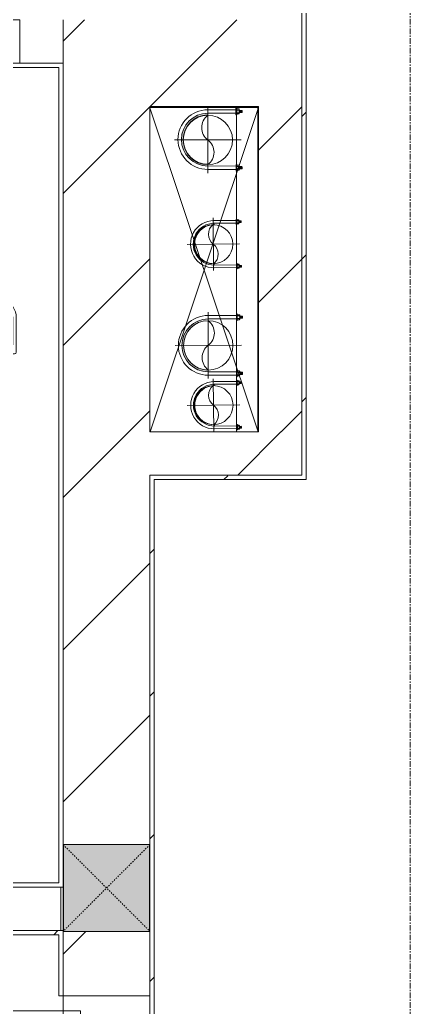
# Model space of a CAD drawing. Header units: millimetres. Extents: x 5121 to 246734, y -48180 to 129206.
# Drawn here: x 41753 to 42653, y 56460 to 58737 of the extents above; entities that cross this region are included whole.
import ezdxf

# ---------------------------------------------------------------- set-up
doc = ezdxf.new("R2010")
doc.units = ezdxf.units.MM
for name, pattern in [('Dash', [6, 3, -3]), ('Grid Line', [22.225, 12.7, -3.175, 3.175, -3.175]), ('IMPORT-CENTER _3_', [10.16, 6.35, -1.27, 1.27, -1.27])]:
    doc.linetypes.add(name, pattern=pattern)
for name, color, linetype, lineweight in [('0-1', 7, 'Continuous', 5), ('0-2', 50, 'Continuous', 9), ('A-DETL-GENF', 92, 'Continuous', 9), ('A-DETL-GENF-1', 50, 'Continuous', 9), ('A-DOOR', 31, 'Continuous', 9), ('A-DOOR-1', 253, 'Continuous', 9), ('A-DOOR-2', 50, 'Continuous', 9), ('A-DOOR-FRAM', 31, 'Continuous', 9), ('A-FLOR-1', 50, 'Continuous', 9), ('A-WALL', 113, 'Continuous', 9), ('A-WALL-1', 250, 'Continuous', 18), ('A-WALL-PATT-1', 9, 'Continuous', 9), ('A-WALL-PATT-2', 50, 'Continuous', 9), ('A-WALL-PATT-3', 111, 'Continuous', 9), ('G-IMPT', 8, 'Continuous', 9), ('G-IMPT-2', 8, 'IMPORT-CENTER _3_', 9), ('M-EQPM', 50, 'Continuous', 9), ('S-COLS', 52, 'Continuous', 9), ('S-COLS-1', 7, 'Continuous', 5), ('S-COLS-5', 52, 'Continuous', 25), ('S-COLS-6', 52, 'Dash', 9), ('S-COLS-HDLN', 52, 'Dash', 9), ('S-GRID-1', 1, 'Grid Line', 9)]:
    doc.layers.add(name, color=color, linetype=linetype, lineweight=lineweight)
pattern_1 = [(45, (0, 0), (-164.4023, 164.4023), [])]
pattern_2 = [(45, (0, 0), (-175.3625, 175.3625), [])]

# ---------------------------------------------------------------- blocks, each defined once
blk = doc.blocks.new('NCV_TKTC_KET CAU_rvt-1-TKCS_MB TỔNG THỂ TẦNG 1')
at = {"layer": 'A-FLOR-1'}
blk.add_line((42052.6, 58534.9), (42302.6, 58534.9), dxfattribs=at)
blk = doc.blocks.new('DOOR_CW_01 CANH MO-PANEL KINH - DIG_02-800x2200-CỬA NHÔM KÍNH-V123-TKCS_MB TỔNG THỂ TẦNG 1')
at = {"layer": 'A-DETL-GENF-1'}
for p, q in [((-347, 772), (-307, 772)), ((-347, 652), (-347, 772)), ((-307, 772), (-307, 652)), ((-349, 731.8), (-347, 731.8)), ((-349, 692.2), (-349, 731.8)), ((-347, 692.2), (-347, 731.8)), ((-307, 692.2), (-307, 731.8)), ((-305, 731.8), (-307, 731.8)), ((-305, 692.2), (-305, 731.8)), ((-392, 637), (-392, 716.5)), ((-349, 720.5), (-388, 720.5)), ((-305, 720.5), (-266, 720.5)), ((-262, 637), (-262, 716.5)), ((-384, 699.5), (-384, 637)), ((-349, 703.5), (-380, 703.5)), ((-347, 692.2), (-349, 692.2)), ((-307, 692.2), (-305, 692.2)), ((-305, 703.5), (-274, 703.5)), ((-270, 699.5), (-270, 637)), ((-307, 652), (-347, 652)), ((-347, 638), (-341, 638)), ((-347, 638), (-347, 196)), ((-313, 652), (-341, 652)), ((-341, 652), (-341, 638)), ((-313, 638), (-313, 652)), ((-307, 638), (-313, 638)), ((-307, 196), (-307, 638)), ((-383.9, 611.2), (-377.3, 615.8)), ((-270.1, 611.2), (-276.7, 615.8)), ((-347, 196), (-341, 196)), ((-341, 196), (-341, 182)), ((-307, 196), (-313, 196)), ((-313, 182), (-313, 196)), ((-307, 182), (-347, 182)), ((-347, 182), (-347, 62)), ((-341, 182), (-313, 182)), ((-307, 62), (-307, 182)), ((-347, 62), (-307, 62))]:
    blk.add_line(p, q, dxfattribs=at)
blk.add_circle((-357, 60), 10, dxfattribs=at)
for centre, radius, start, end in [((-357, 60), 714, 76.6667, 92), ((-357, 60), 714, 360, 76.6661), ((-388, 716.5), 4, 90, 180), ((-266, 716.5), 4, 0, 90), ((-380, 699.5), 4, 90, 180), ((-274, 699.5), 4, 0, 90), ((-347, 637), 45, 180, 215), ((-347, 637), 37, 180, 215), ((-307, 637), 37, 325, 0), ((-307, 637), 45, 325, 0)]:
    blk.add_arc(centre, radius, start, end, dxfattribs=at)
at = {"layer": 'A-DOOR-2'}
for p, q in [((-360, 50), (-400, 50)), ((-400, 50), (-400, -50)), ((-360, 0), (-360, 50)), ((-357, 50), (-332, 50)), ((400, 50), (360, 50)), ((360, 50), (360, 0)), ((400, -50), (400, 50)), ((-350, 0), (-360, 0)), ((-350, -50), (-350, 0)), ((360, 0), (350, 0)), ((350, 0), (350, -50)), ((-400, -50), (-350, -50)), ((350, -50), (400, -50))]:
    blk.add_line(p, q, dxfattribs=at)
blk = doc.blocks.new('NCV_TKTC_TANG 1_rvt-1-TKCS_MB TỔNG THỂ TẦNG 1')
at = {"layer": 'A-WALL-PATT-1'}
h = blk.add_hatch(dxfattribs=at)
h.set_pattern_fill('FP_2', color=256, style=0, pattern_type=2)
h.set_pattern_definition(pattern_2)
h.paths.add_polyline_path([(41544.9, 56636.9), (41847.6, 56636.9), (41847.6, 56736.9), (40052.6, 56736.9), (40052.6, 56636.9), (41261.8, 56636.9)])
h.paths.add_polyline_path([(38152.6, 56636.9), (39952.6, 56636.9), (39952.6, 56736.9), (38152.6, 56736.9), (38152.6, 56642.2)])
h = blk.add_hatch(dxfattribs=at)
h.set_pattern_fill('FP_11', color=256, style=0, pattern_type=2)
h.set_pattern_definition([(0, (0, 0), (1259.84, 314.96), [103.937, -840.943, 103.937, -840.943, -5039.36]), (0, (0, 0), (1259.84, 314.96), [-1889.76, 103.937, -1785.823, 103.937, -840.943, -2204.72]), (0, (0, 0), (1259.84, 314.96), [-4724.4, 103.937, -525.983, 103.937, -1470.863]), (120, (472.44, 157.48), (-902.6834, 933.5734), [103.937, -840.943, 103.937, -5880.303]), (120, (472.44, 157.48), (-902.6834, 933.5734), [-1048.817, -840.943, 103.937, -1785.823, -3149.6]), (120, (472.44, 157.48), (-902.6834, 933.5734), [-3779.52, 103.937, -840.943, 103.937, -2100.783]), (120, (472.44, 157.48), (-902.6834, 933.5734), [-4828.337, -525.983, 103.937, -1470.863]), (240, (629.92, 787.4), (-357.1566, -1248.5334), [103.937, -840.943, 103.937, -5880.303]), (240, (629.92, 787.4), (-357.1566, -1248.5334), [-1048.817, -840.943, 103.937, -1785.823, -3149.6]), (240, (629.92, 787.4), (-357.1566, -1248.5334), [-3779.52, 103.937, -840.943, 103.937, -2100.783]), (240, (629.92, 787.4), (-357.1566, -1248.5334), [-4828.337, -525.983, 103.937, -1470.863])])
h.paths.add_polyline_path([(41598.3, 56736.9), (41852.6, 56736.9), (41852.6, 56746.9), (40062.6, 56746.9), (40062.6, 56736.9), (41544.9, 56736.9)])
at = {"layer": 'A-WALL-PATT-2'}
h = blk.add_hatch(dxfattribs=at)
h.set_pattern_fill('FP_10', color=256, style=0, pattern_type=2)
h.set_pattern_definition(pattern_1)
h.paths.add_polyline_path([(39952.6, 56626.9), (41842.6, 56627.3), (41842.6, 56636.9), (38042.6, 56636.4), (38042.6, 56626.9), (39917.6, 56626.9)])
h = blk.add_hatch(dxfattribs=at)
h.set_pattern_fill('FP_10', color=256, style=0, pattern_type=2)
h.set_pattern_definition(pattern_1)
h.paths.add_polyline_path([(41852.6, 53636.9), (41852.6, 55396.9), (41842.6, 55396.9), (41842.6, 53636.9)])
h.paths.add_polyline_path([(41842.6, 56486.9), (41852.6, 56486.9), (41852.6, 56636.9), (41842.6, 56636.9), (41842.6, 56626.9)])
at = {"layer": 'A-WALL-1'}
for p, q in [((40062.6, 58627), (41842.6, 58627)), ((41852.6, 58637), (41752.6, 58637)), ((41842.6, 58627), (41842.6, 56746.9)), ((41852.6, 58627), (41852.6, 58637)), ((41852.6, 56746.9), (41852.6, 58627)), ((41847.6, 56736.9), (40052.6, 56736.9)), ((40062.6, 56736.9), (41852.6, 56736.9)), ((41842.6, 56746.9), (41651, 56746.9)), ((41847.6, 56636.9), (41847.6, 56736.9)), ((41852.6, 56736.9), (41852.6, 56746.9)), ((38042.6, 56626.9), (41842.6, 56626.9)), ((41842.6, 56636.9), (40052.6, 56636.9)), ((40052.6, 56636.9), (41847.6, 56636.9)), ((41852.6, 56636.9), (41842.6, 56636.9)), ((41842.6, 56626.9), (41842.6, 56486.9)), ((41852.6, 56486.9), (41852.6, 56636.9)), ((41842.6, 56486.9), (41852.6, 56486.9))]:
    blk.add_line(p, q, dxfattribs=at)
at = {"layer": 'A-DOOR-1', "rotation": 180}
blk.add_blockref('DOOR_CW_01 CANH MO-PANEL KINH - DIG_02-800x2200-CỬA NHÔM KÍNH-V123-TKCS_MB TỔNG THỂ TẦNG 1', (41352.6, 58686.9), dxfattribs=at)
blk = doc.blocks.new('TKTC_XREF_251221_MB TANG 1 - TKTC_XREF_260130_MB TANG 1_dwg_CUM U_DN100-V206-TKCS_MB TỔNG THỂ TẦNG 1')
at = {"layer": 'G-IMPT'}
for p, q in [((-79.1, 66.6), (-79.1, 63.4)), ((-76.6, 66.6), (-76.6, 63.4)), ((-74.6, 66.6), (-74.6, 63.4)), ((-72.7, 69.3), (-72.7, 60.7)), ((-66.9, 67.9), (-71.7, 67.9)), ((-66.9, 62.1), (-71.7, 62.1)), ((-65, 69), (0, 69)), ((-79.1, -63.4), (-79.1, -66.6)), ((-76.6, -63.4), (-76.6, -66.6)), ((-74.6, -63.4), (-74.6, -66.6)), ((-72.7, -60.7), (-72.7, -69.3)), ((-66.9, -62.1), (-71.7, -62.1)), ((-66.9, -67.9), (-71.7, -67.9)), ((-65, -69), (0, -69))]:
    blk.add_line(p, q, dxfattribs=at)
at = {"layer": 'G-IMPT', "flags": 128}
for points in [[(-72.7, 67.6), (-78.1, 67.6), (-78.1, 62.4), (-72.7, 62.4)], [(-71.7, 59.2), (-66.9, 59.2), (-66.9, 70.8), (-71.7, 70.8)], [(-66.9, 70.8), (-66.9, 72.7), (-65, 72.7), (-65, 57.3), (-66.9, 57.3), (-66.9, 59.2)], [(-65, 61), (0, 61), (0, 57)], [(-66.9, -59.2), (-66.9, -57.3), (-65, -57.3), (-65, -72.7), (-66.9, -72.7), (-66.9, -70.8)], [(-65, -61), (0, -61), (0, -57)], [(-72.7, -62.4), (-78.1, -62.4), (-78.1, -67.6), (-72.7, -67.6)], [(-71.7, -70.8), (-66.9, -70.8), (-66.9, -59.2), (-71.7, -59.2)]]:
    blk.add_lwpolyline(points, dxfattribs=at)
at = {"layer": 'G-IMPT'}
for centre, radius, start, end in [((-78.1, 66.6), 0.96, 90, 180), ((-78.1, 63.4), 0.96, 180, 270), ((-71.1, 69.3), 1.56, 112.6199, 247.3801), ((-67.9, 65), 4.8, 143.1301, 216.8699), ((-71.1, 60.7), 1.56, 112.6199, 247.3801), ((0, 0), 69, 270, 90), ((0, 0), 61, 270, 90), ((0, 0), 57, 270, 90), ((-78.1, -63.4), 0.96, 90, 180), ((-78.1, -66.6), 0.96, 180, 270), ((-71.1, -60.7), 1.56, 112.6199, 247.3801), ((-67.9, -65), 4.8, 143.1301, 216.8699), ((-71.1, -69.3), 1.56, 112.6199, 247.3801)]:
    blk.add_arc(centre, radius, start, end, dxfattribs=at)
blk = doc.blocks.new('TKTC_XREF_251221_MB TANG 1 - TKTC_XREF_260130_MB TANG 1_dwg_$cc-4202117-TKCS_MB TỔNG THỂ TẦNG 1')
at = {"layer": 'G-IMPT'}
blk.add_circle((0, 0), 0.5, dxfattribs=at)
for centre, radius, start, end in [((0, 0), 0.5, 90, 270), ((0.188, 0.25), 0.313, 126.8699, 233.1301), ((-0.188, -0.25), 0.313, 306.8699, 53.1301)]:
    blk.add_arc(centre, radius, start, end, dxfattribs=at)
at = {"layer": 'G-IMPT-2'}
for p, q in [((0, -0.673), (0, 0.673)), ((-0.673, 0), (0.673, 0))]:
    blk.add_line(p, q, dxfattribs=at)
blk = doc.blocks.new('TKTC_XREF_251221_MB TANG 1 - TKTC_XREF_260130_MB TANG 1_dwg_$cc-4202122-TKCS_MB TỔNG THỂ TẦNG 1')
at = {"layer": 'G-IMPT'}
blk.add_circle((0, 0), 0.5, dxfattribs=at)
for centre, radius, start, end in [((0, 0), 0.5, 90, 270), ((0.188, 0.25), 0.313, 126.8699, 233.1301), ((-0.188, -0.25), 0.313, 306.8699, 53.1301)]:
    blk.add_arc(centre, radius, start, end, dxfattribs=at)
at = {"layer": 'G-IMPT-2'}
for p, q in [((0, -0.673), (0, 0.673)), ((-0.673, 0), (0.673, 0))]:
    blk.add_line(p, q, dxfattribs=at)
blk = doc.blocks.new('TKTC_XREF_251221_MB TANG 1 - TKTC_XREF_260130_MB TANG 1_dwg_CUM U_DN100-V207-TKCS_MB TỔNG THỂ TẦNG 1')
at = {"layer": 'G-IMPT'}
blk.add_hatch(color=256, dxfattribs=at).paths.add_polyline_path([(0, 61), (0, 57), (25.4, 50.7), (36.6, 43.1), (47.8, 30.5), (54.6, 15.8), (55.1, 14.6), (57, 0), (52.8, -20.2), (43.1, -36.6), (30.5, -47.8), (15.8, -54.6), (14.7, -55.1), (0, -58.9), (0, -61), (28.5, -53.7), (40.3, -45.3), (45.3, -40.3), (53.7, -28.5), (59.1, -14.8), (61, 0), (53.7, 28.5), (45.3, 40.3), (32.5, 51.3), (25.1, 55), (14.8, 59.1)])
for p, q in [((-72.7, 69.3), (-72.7, 60.7)), ((-65, 69), (0, 69)), ((-79.1, 66.6), (-79.1, 63.4)), ((-76.6, 66.6), (-76.6, 63.4)), ((-74.6, 66.6), (-74.6, 63.4)), ((-66.9, 67.9), (-71.7, 67.9)), ((-66.9, 62.1), (-71.7, 62.1)), ((-79.1, -63.4), (-79.1, -66.6)), ((-76.6, -63.4), (-76.6, -66.6)), ((-74.6, -63.4), (-74.6, -66.6)), ((-72.7, -60.7), (-72.7, -69.3)), ((-66.9, -62.1), (-71.7, -62.1)), ((-66.9, -67.9), (-71.7, -67.9)), ((-65, -69), (0, -69))]:
    blk.add_line(p, q, dxfattribs=at)
at = {"layer": 'G-IMPT', "flags": 128}
for points in [[(-71.7, 59.2), (-66.9, 59.2), (-66.9, 70.8), (-71.7, 70.8)], [(-66.9, 70.8), (-66.9, 72.7), (-65, 72.7), (-65, 57.3), (-66.9, 57.3), (-66.9, 59.2)], [(-72.7, 67.6), (-78.1, 67.6), (-78.1, 62.4), (-72.7, 62.4)], [(-65, 61), (0, 61), (0, 57)], [(-72.7, -62.4), (-78.1, -62.4), (-78.1, -67.6), (-72.7, -67.6)], [(-71.7, -70.8), (-66.9, -70.8), (-66.9, -59.2), (-71.7, -59.2)], [(-66.9, -59.2), (-66.9, -57.3), (-65, -57.3), (-65, -72.7), (-66.9, -72.7), (-66.9, -70.8)], [(-65, -61), (0, -61), (0, -57)]]:
    blk.add_lwpolyline(points, dxfattribs=at)
at = {"layer": 'G-IMPT'}
for centre, radius, start, end in [((-71.1, 69.3), 1.56, 112.6199, 247.3801), ((0, 0), 69, 270, 90), ((-78.1, 66.6), 0.96, 90, 180), ((-78.1, 63.4), 0.96, 180, 270), ((-67.9, 65), 4.8, 143.1301, 216.8699), ((-71.1, 60.7), 1.56, 112.6199, 247.3801), ((0, 0), 61, 270, 90), ((0, 0), 57, 270, 90), ((-78.1, -63.4), 0.96, 90, 180), ((-78.1, -66.6), 0.96, 180, 270), ((-71.1, -60.7), 1.56, 112.6199, 247.3801), ((-67.9, -65), 4.8, 143.1301, 216.8699), ((-71.1, -69.3), 1.56, 112.6199, 247.3801)]:
    blk.add_arc(centre, radius, start, end, dxfattribs=at)
blk = doc.blocks.new('TKTC_XREF_251221_MB TANG 1 - TKTC_XREF_260130_MB TANG 1_dwg_$cc-V298-TKCS_MB TỔNG THỂ TẦNG 1')
at = {"layer": 'G-IMPT'}
blk.add_circle((0, 0), 0.5, dxfattribs=at)
for centre, radius, start, end in [((0, 0), 0.5, 90, 270), ((0.188, 0.25), 0.313, 126.8699, 233.1301), ((-0.188, -0.25), 0.313, 306.8699, 53.1301)]:
    blk.add_arc(centre, radius, start, end, dxfattribs=at)
at = {"layer": 'G-IMPT-2'}
for p, q in [((0, -0.673), (0, 0.673)), ((-0.673, 0), (0.673, 0))]:
    blk.add_line(p, q, dxfattribs=at)
blk = doc.blocks.new('TKTC_XREF_251221_MB TANG 1 - TKTC_XREF_260130_MB TANG 1_dwg_$cc-4202118-TKCS_MB TỔNG THỂ TẦNG 1')
at = {"layer": 'G-IMPT'}
blk.add_circle((0, 0), 0.5, dxfattribs=at)
for centre, radius, start, end in [((0, 0), 0.5, 90, 270), ((0.188, 0.25), 0.313, 126.8699, 233.1301), ((-0.188, -0.25), 0.313, 306.8699, 53.1301)]:
    blk.add_arc(centre, radius, start, end, dxfattribs=at)
at = {"layer": 'G-IMPT-2'}
for p, q in [((0, -0.673), (0, 0.673)), ((-0.673, 0), (0.673, 0))]:
    blk.add_line(p, q, dxfattribs=at)
blk = doc.blocks.new('TKTC_XREF_251221_MB TANG 1 - TKTC_XREF_260130_MB TANG 1_dwg-4202109-TKCS_MB TỔNG THỂ TẦNG 1')
at = {"layer": 'G-IMPT'}
blk.add_line((-160899.7, -343559.7), (-160899.7, -342809.7), dxfattribs=at)
at = {"layer": 'G-IMPT', "flags": 128}
blk.add_lwpolyline([(-160874, -342809.7), (-160850.5, -342809.9), (-160850.5, -343560)], dxfattribs=at)
for name, p, xscale, yscale, zscale, rotation in [('TKTC_XREF_251221_MB TANG 1 - TKTC_XREF_260130_MB TANG 1_dwg_$cc-V298-TKCS_MB TỔNG THỂ TẦNG 1', (-160965.6, -342886.8), 113.7150000000092, 113.7150000000092, 113.7150000000092, 0.04476088158440977), ('TKTC_XREF_251221_MB TANG 1 - TKTC_XREF_260130_MB TANG 1_dwg_CUM U_DN100-V207-TKCS_MB TỔNG THỂ TẦNG 1', (-160965.6, -342886), 0.9975000000000005, 0.9975000000000005, 0.9975000000000005, 180.0467435561312), ('TKTC_XREF_251221_MB TANG 1 - TKTC_XREF_260130_MB TANG 1_dwg_$cc-4202118-TKCS_MB TỔNG THỂ TẦNG 1', (-160953, -343127.1), 90.0000000000512, 90.0000000000512, 90.0000000000512, 0.419778997776333), ('TKTC_XREF_251221_MB TANG 1 - TKTC_XREF_260130_MB TANG 1_dwg_CUM U_DN100-V207-TKCS_MB TỔNG THỂ TẦNG 1', (-160964.7, -343360.3), 0.9974999999999966, 0.9974999999999966, 0.9974999999999966, 180.0467435564899), ('TKTC_XREF_251221_MB TANG 1 - TKTC_XREF_260130_MB TANG 1_dwg_$cc-4202117-TKCS_MB TỔNG THỂ TẦNG 1', (-160952.6, -343498.2), 90.0000000000512, 90.0000000000512, 90.0000000000512, 0.419778997776333)]:
    blk.add_blockref(name, p, dxfattribs=dict(xscale=xscale, yscale=yscale, zscale=zscale, rotation=rotation))
at = {"extrusion": (0, 0, -1)}
for name, p, xscale, yscale, zscale, rotation in [('TKTC_XREF_251221_MB TANG 1 - TKTC_XREF_260130_MB TANG 1_dwg_CUM U_DN100-V206-TKCS_MB TỔNG THỂ TẦNG 1', (160951.1, -343127.1), 0.7894736842105242, 0.7894736842105242, -0.7894736842105241, 359.5802210006287), ('TKTC_XREF_251221_MB TANG 1 - TKTC_XREF_260130_MB TANG 1_dwg_$cc-4202122-TKCS_MB TỔNG THỂ TẦNG 1', (160964.7, -343360.3), 113.7150000000092, 113.7150000000092, -113.7150000000092, 179.9532564459116), ('TKTC_XREF_251221_MB TANG 1 - TKTC_XREF_260130_MB TANG 1_dwg_CUM U_DN100-V206-TKCS_MB TỔNG THỂ TẦNG 1', (160950.7, -343498.2), 0.7894736842105242, 0.7894736842105242, -0.7894736842105241, 359.5802210006287)]:
    blk.add_blockref(name, p, dxfattribs=dict(at, xscale=xscale, yscale=yscale, zscale=zscale, rotation=rotation))
blk = doc.blocks.new('TKTC_XREF_251221_MB TANG 1 - TKTC_XREF_251221_MB TANG 1-2038492-TKCS_MB TỔNG THỂ TẦNG 1')
blk.add_blockref('TKTC_XREF_251221_MB TANG 1 - TKTC_XREF_260130_MB TANG 1_dwg-4202109-TKCS_MB TỔNG THỂ TẦNG 1', (169499.1, 384109.7))
blk = doc.blocks.new('G1_SOF - BO TRU - 200x200-3050151-TKCS_MB TỔNG THỂ TẦNG 1')
at = {"layer": 'S-COLS-HDLN'}
for p, q in [((-100, 100), (100, -100)), ((100, 100), (-100, -100))]:
    blk.add_line(p, q, dxfattribs=at)
blk = doc.blocks.new('FD_05 - FD_05-1000x2200mm-835434-TKCS_MB TỔNG THỂ TẦNG 1')
at = {"layer": 'A-DETL-GENF'}
for p, q in [((470, 100), (470, 1120)), ((470, 1120), (510, 1120)), ((510, 1120), (510, 100)), ((510, 100), (470, 100))]:
    blk.add_line(p, q, dxfattribs=at)
blk.add_arc((510, 100), 1020, 92.2475, 180, dxfattribs=at)
at = {"layer": 'A-DOOR-FRAM'}
for p, q in [((-510, 100), (-545, 100)), ((-545, 100), (-545, -100)), ((-510, 60), (-510, 100)), ((545, 100), (510, 100)), ((510, 100), (510, 60)), ((545, -100), (545, 100)), ((-500, 60), (-510, 60)), ((-500, -100), (-500, 60)), ((510, 60), (500, 60)), ((500, 60), (500, -100)), ((-545, -100), (-500, -100)), ((500, -100), (545, -100))]:
    blk.add_line(p, q, dxfattribs=at)

msp = doc.modelspace()

# ---------------------------------------------------------------- hatches: boundary and pattern name
at = {"layer": 'A-WALL-PATT-3'}
h = msp.add_hatch(dxfattribs=at)
h.set_pattern_fill('FP_43', color=256, style=0, pattern_type=2)
h.set_pattern_definition(pattern_1)
h.paths.add_polyline_path([(42402.6, 57676.9), (42412.6, 57676.9), (42412.6, 61846.9), (42402.6, 61846.9), (42402.6, 57686.6)])
h = msp.add_hatch(dxfattribs=at)
h.set_pattern_fill('FP_1', color=256, style=0, pattern_type=2)
h.set_pattern_definition(pattern_2)
h.paths.add_polyline_path([(41852.6, 58536.9), (42402.6, 58536.9), (42402.6, 58736.9), (41852.6, 58736.9), (41852.6, 58545)])
h = msp.add_hatch(dxfattribs=at)
h.set_pattern_fill('FP_1', color=256, style=0, pattern_type=2)
h.set_pattern_definition(pattern_2)
h.paths.add_polyline_path([(42052.2, 57686.9), (42052.6, 57686.9), (42051.4, 58536.9), (41852.6, 58536.9), (41852.6, 57686.9), (42009.8, 57686.9)])
h = msp.add_hatch(dxfattribs=at)
h.set_pattern_fill('FP_1', color=256, style=0, pattern_type=2)
h.set_pattern_definition(pattern_2)
h.paths.add_polyline_path([(42390.8, 57786.9), (42402.6, 57786.9), (42402.6, 58536.9), (42302.6, 58534.9), (42302.7, 57786.9), (42378.5, 57786.9)])
h = msp.add_hatch(dxfattribs=at)
h.set_pattern_fill('FP_1', color=256, style=0, pattern_type=2)
h.set_pattern_definition(pattern_2)
h.paths.add_polyline_path([(42402.6, 57686.9), (42402.6, 57786.9), (42052.6, 57784.2), (42052.6, 57686.9), (42402.6, 57686.9)])
h = msp.add_hatch(dxfattribs=at)
h.set_pattern_fill('FP_1', color=256, style=0, pattern_type=2)
h.set_pattern_definition(pattern_2)
h.paths.add_polyline_path([(42052.2, 53636.9), (42052.6, 53636.9), (42052.2, 55396.9), (41852.6, 55396.9), (41852.6, 53636.9)])
h.paths.add_polyline_path([(42052.6, 56486.9), (42052.2, 56635.3), (41852.6, 56635.3), (41852.6, 56486.9), (42052.2, 56486.9)])
h.paths.add_polyline_path([(42052.6, 56835.3), (42052.2, 57686.9), (41852.6, 57686.9), (41852.6, 56835.3), (42052.2, 56835.3)])
h = msp.add_hatch(dxfattribs=at)
h.set_pattern_fill('FP_43', color=256, style=0, pattern_type=2)
h.set_pattern_definition(pattern_1)
h.paths.add_polyline_path([(42052.6, 53636.9), (42062.6, 53636.9), (42062.6, 57686.9), (42052.6, 57686.9), (42052.6, 54371)])
h = msp.add_hatch(dxfattribs=at)
h.set_pattern_fill('FP_43', color=256, style=0, pattern_type=2)
h.set_pattern_definition(pattern_1)
h.paths.add_polyline_path([(42162.2, 57676.9), (42402.6, 57676.9), (42402.6, 57686.9), (42062.6, 57684.3), (42062.6, 57676.9), (42115.8, 57676.9)])
at = {"layer": 'S-COLS-1'}
msp.add_hatch(color=256, dxfattribs=at).paths.add_polyline_path([(42052.6, 56635.3), (42052.2, 56835.3), (41852.6, 56835.3), (41852.6, 56635.3), (42052.2, 56635.3)])

# ---------------------------------------------------------------- linework, layer by layer
at = {"layer": '0-2'}
for p, q in [((42302.6, 58534.9), (42052.6, 58534.9)), ((42302, 57786.7), (42052.6, 58533.6)), ((42052.9, 57786.9), (42302.6, 58534.9))]:
    msp.add_line(p, q, dxfattribs=at)
at = {"layer": 'A-WALL'}
for p, q in [((41852.6, 56835.3), (42052.6, 56835.3)), ((42052.6, 56635.3), (41852.6, 56635.3))]:
    msp.add_line(p, q, dxfattribs=at)
at = {"layer": 'A-WALL-1'}
for p, q in [((42402.6, 61836.9), (42402.6, 57686.9)), ((42412.6, 57676.9), (42412.6, 61846.9)), ((41852.6, 58736.9), (41852.6, 56835.3)), ((42052.6, 58536.9), (42302.6, 58536.9)), ((42052.6, 57786.9), (42052.6, 58536.9)), ((42302.6, 58536.9), (42302.6, 57786.9)), ((42302.6, 57786.9), (42052.6, 57786.9)), ((42052.6, 56486.9), (42052.6, 57686.9)), ((42052.6, 57686.9), (42402.6, 57686.9)), ((42062.6, 53646.9), (42062.6, 57676.9)), ((42062.6, 57676.9), (42412.6, 57676.9)), ((41852.6, 56635.3), (41852.6, 56486.9))]:
    msp.add_line(p, q, dxfattribs=at)
at = {"layer": 'S-COLS'}
for p, q in [((42052.6, 56835.3), (41852.6, 56835.3)), ((41852.6, 56635.3), (42052.6, 56635.3))]:
    msp.add_line(p, q, dxfattribs=at)
at = {"layer": 'S-COLS-5'}
for p, q in [((41852.6, 56835.3), (41852.6, 56635.3)), ((42052.6, 56635.3), (42052.6, 56835.3))]:
    msp.add_line(p, q, dxfattribs=at)
at = {"layer": 'S-GRID-1'}
msp.add_line((42652.6, 23210.6), (42652.6, 78232.7), dxfattribs=at)

# ---------------------------------------------------------------- block references
at = {"layer": '0-1'}
for name in ['NCV_TKTC_KET CAU_rvt-1-TKCS_MB TỔNG THỂ TẦNG 1', 'NCV_TKTC_TANG 1_rvt-1-TKCS_MB TỔNG THỂ TẦNG 1']:
    msp.add_blockref(name, (0, 0), dxfattribs=at)
at = {"layer": 'A-DOOR', "rotation": 89.99999999999991}
msp.add_blockref('FD_05 - FD_05-1000x2200mm-835434-TKCS_MB TỔNG THỂ TẦNG 1', (41952.6, 55941.9), dxfattribs=at)
at = {"layer": 'M-EQPM'}
msp.add_blockref('TKTC_XREF_251221_MB TANG 1 - TKTC_XREF_251221_MB TANG 1-2038492-TKCS_MB TỔNG THỂ TẦNG 1', (33652.6, 17236.9), dxfattribs=at)
at = {"layer": 'S-COLS-6'}
msp.add_blockref('G1_SOF - BO TRU - 200x200-3050151-TKCS_MB TỔNG THỂ TẦNG 1', (41952.6, 56735.3), dxfattribs=at)

doc.saveas('drawing.dxf')
